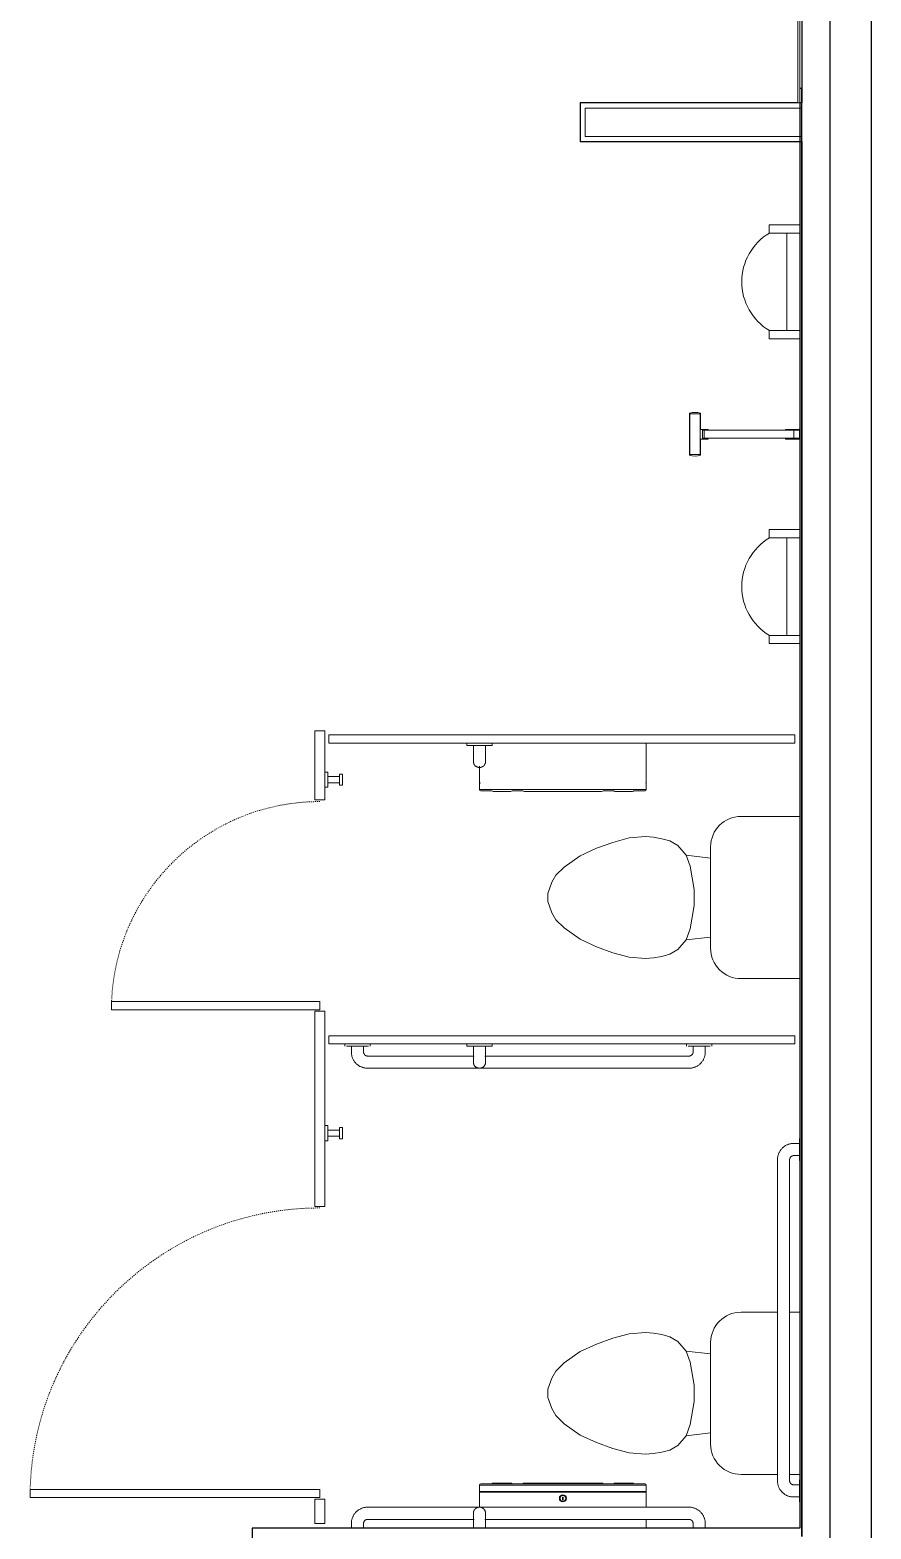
# Model space of a CAD drawing. Header units: inches. Extents: x -1442 to 59636, y -36095 to 792.
# Drawn here: x 58687 to 58790.4, y -22691 to -22506.6 of the extents above; entities that cross this region are included whole.
import ezdxf

# ---------------------------------------------------------------- set-up
doc = ezdxf.new("R2010")
doc.units = ezdxf.units.IN
doc.header["$MEASUREMENT"] = 0
doc.linetypes.add('Dash', pattern=[0.25, 0.125, -0.125])
doc.linetypes.add('Dash_2_', pattern=[0.25, 0.125, -0.125])
for name, color, linetype, lineweight in [('A-GENM', 13, 'Continuous', 9), ('A-WALL', 113, 'Continuous', 9), ('I-WALL', 2, 'Continuous', 9), ('P-SANR-FIXT', 6, 'Continuous', 9), ('Q-SPCQ', 91, 'Continuous', 13), ('Q-SPCQ-HDLN', 91, 'Dash', 9)]:
    doc.layers.add(name, color=color, linetype=linetype, lineweight=lineweight)

# ---------------------------------------------------------------- blocks, each defined once
blk = doc.blocks.new('Toilet-Domestic-3D - Toilet-Domestic-3D-11065-Egress Plan')
at = {"layer": 'P-SANR-FIXT', "color": 10, "lineweight": 13}
for p, q in [((-2.74, 11), (-1.87, 11.5)), ((-1.87, 11.5), (-0.5, 12)), ((-0.5, 12), (0.5, 12)), ((0.5, 12), (1.87, 11.5)), ((1.87, 11.5), (2.74, 11)), ((-5.13, 8), (-3.74, 10)), ((-3.74, 10), (-2.74, 11)), ((2.74, 11), (3.74, 10)), ((3.74, 10), (5.13, 8)), ((-6.06, 6), (-5.13, 8)), ((5.13, 8), (6.06, 6)), ((-6.79, 4), (-6.06, 6)), ((6.06, 6), (6.79, 4)), ((-7.33, 1.99), (-6.79, 4)), ((6.79, 4), (7.33, 1.99)), ((-7.5, 0), (-7.33, 1.99)), ((7.33, 1.99), (7.5, 0)), ((-7.41, -1), (-7.5, 0)), ((-7.24, -2), (-7.41, -1)), ((7.41, -1), (7.24, -2)), ((7.5, 0), (7.41, -1)), ((-6.97, -3), (-7.24, -2)), ((-6.4, -4), (-6.97, -3)), ((6.97, -3), (6.4, -4)), ((7.24, -2), (6.97, -3)), ((-5.21, -5), (-6.4, -4)), ((-3.84, -5.5), (-5.21, -5)), ((-4.86, -8.02), (-5.21, -5)), ((-1, -6), (-3.84, -5.5)), ((3.84, -5.5), (1, -6)), ((5.21, -5), (3.84, -5.5)), ((4.86, -8.02), (5.21, -5)), ((6.4, -4), (5.21, -5)), ((1, -6), (-1, -6)), ((6.25, -8.02), (-6.25, -8.02)), ((-9.98, -11.75), (-9.98, -16.23)), ((9.98, -16.25), (9.98, -11.75)), ((-9.98, -17.73), (-9.98, -18.99)), ((9.98, -18.98), (9.98, -17.7))]:
    blk.add_line(p, q, dxfattribs=at)
for centre, start, end in [((-6.25, -11.75), 90, 180), ((6.25, -11.75), 0, 90)]:
    blk.add_arc(centre, 3.73, start, end, dxfattribs=at)
blk = doc.blocks.new('Toilet-Domestic-3D - Toilet-Domestic-3D-V36-Egress Plan')
at = {"layer": 'P-SANR-FIXT', "color": 10, "lineweight": 13}
for p, q in [((-2.74, 11), (-1.87, 11.5)), ((-1.87, 11.5), (-0.5, 12)), ((-0.5, 12), (0.5, 12)), ((0.5, 12), (1.87, 11.5)), ((1.87, 11.5), (2.74, 11)), ((-5.13, 8), (-3.74, 10)), ((-3.74, 10), (-2.74, 11)), ((2.74, 11), (3.74, 10)), ((3.74, 10), (5.13, 8)), ((-6.06, 6), (-5.13, 8)), ((5.13, 8), (6.06, 6)), ((-6.79, 4), (-6.06, 6)), ((6.06, 6), (6.79, 4)), ((-7.33, 1.99), (-6.79, 4)), ((6.79, 4), (7.33, 1.99)), ((-7.5, 0), (-7.33, 1.99)), ((7.33, 1.99), (7.5, 0)), ((-7.41, -1), (-7.5, 0)), ((-7.24, -2), (-7.41, -1)), ((7.41, -1), (7.24, -2)), ((7.5, 0), (7.41, -1)), ((-6.97, -3), (-7.24, -2)), ((-6.4, -4), (-6.97, -3)), ((6.97, -3), (6.4, -4)), ((7.24, -2), (6.97, -3)), ((-5.21, -5), (-6.4, -4)), ((-3.84, -5.5), (-5.21, -5)), ((-4.86, -8.02), (-5.21, -5)), ((-1, -6), (-3.84, -5.5)), ((3.84, -5.5), (1, -6)), ((5.21, -5), (3.84, -5.5)), ((4.86, -8.02), (5.21, -5)), ((6.4, -4), (5.21, -5)), ((1, -6), (-1, -6)), ((6.25, -8.02), (-6.25, -8.02)), ((-9.98, -11.75), (-9.98, -18.98)), ((9.98, -18.98), (9.98, -11.75))]:
    blk.add_line(p, q, dxfattribs=at)
for centre, start, end in [((-6.25, -11.75), 90, 180), ((6.25, -11.75), 0, 90)]:
    blk.add_arc(centre, 3.73, start, end, dxfattribs=at)
blk = doc.blocks.new('Urinal-Wall-3D - Urinal-Wall-3D-401581-Egress Plan')
at = {"layer": 'P-SANR-FIXT', "color": 10, "lineweight": 13}
for p, q in [((-11.29, 2), (-11.29, 5.75)), ((-11.29, 5.75), (-10.29, 5.75)), ((-10.29, 5.75), (-10.29, 2)), ((2.73, 5.75), (1.71, 5.75)), ((1.71, 5.75), (1.71, 2)), ((2.73, 2), (2.73, 5.75)), ((1.71, 3.6), (-10.29, 3.6)), ((-10.29, 3.6), (-10.29, 2)), ((1.71, 2), (1.71, 3.6))]:
    blk.add_line(p, q, dxfattribs=at)
blk.add_arc((-4.29, 2.14), 7, 31.0027, 148.9973, dxfattribs=at)
blk = doc.blocks.new('817_Grab_Bars - 8170-001420-25752-Egress Plan')
at = {"layer": 'Q-SPCQ', "color": 10}
for p, q in [((25495.52, -22688.3), (25456.02, -22688.3)), ((25454.02, -22690.3), (25454.02, -22690.87)), ((25455.52, -22690.87), (25455.52, -22690.3)), ((25456.02, -22689.8), (25469.11, -22689.8)), ((25470.42, -22689.8), (25495.52, -22689.8)), ((25496.02, -22690.3), (25496.02, -22690.87)), ((25497.52, -22690.87), (25497.52, -22690.3))]:
    blk.add_line(p, q, dxfattribs=at)
at = {"layer": 'Q-SPCQ', "color": 10, "flags": 128}
for points in [[(25456.02, -22688.3), (25455.94, -22688.3), (25455.86, -22688.31), (25455.78, -22688.32), (25455.7, -22688.33), (25455.62, -22688.34), (25455.54, -22688.36), (25455.46, -22688.38), (25455.39, -22688.4), (25455.31, -22688.43), (25455.24, -22688.46), (25455.16, -22688.49), (25455.09, -22688.53), (25455.02, -22688.57), (25454.95, -22688.61), (25454.89, -22688.65), (25454.82, -22688.7), (25454.76, -22688.75), (25454.7, -22688.8), (25454.64, -22688.85), (25454.58, -22688.91), (25454.53, -22688.97), (25454.47, -22689.03), (25454.42, -22689.09), (25454.38, -22689.16), (25454.33, -22689.22), (25454.29, -22689.29), (25454.25, -22689.36), (25454.22, -22689.43), (25454.18, -22689.5), (25454.15, -22689.58), (25454.12, -22689.65), (25454.1, -22689.73), (25454.08, -22689.81), (25454.06, -22689.88), (25454.04, -22689.96), (25454.03, -22690.04), (25454.02, -22690.12), (25454.02, -22690.2), (25454.02, -22690.28), (25454.02, -22690.3)], [(25497.52, -22690.3), (25497.51, -22690.22), (25497.51, -22690.14), (25497.5, -22690.06), (25497.49, -22689.98), (25497.48, -22689.91), (25497.46, -22689.83), (25497.44, -22689.75), (25497.41, -22689.67), (25497.39, -22689.6), (25497.36, -22689.52), (25497.32, -22689.45), (25497.29, -22689.38), (25497.25, -22689.31), (25497.21, -22689.24), (25497.17, -22689.17), (25497.12, -22689.11), (25497.07, -22689.05), (25497.02, -22688.98), (25496.96, -22688.92), (25496.91, -22688.87), (25496.85, -22688.81), (25496.79, -22688.76), (25496.73, -22688.71), (25496.66, -22688.66), (25496.6, -22688.62), (25496.53, -22688.58), (25496.46, -22688.54), (25496.39, -22688.5), (25496.31, -22688.47), (25496.24, -22688.44), (25496.16, -22688.41), (25496.09, -22688.39), (25496.01, -22688.37), (25495.93, -22688.35), (25495.86, -22688.33), (25495.78, -22688.32), (25495.7, -22688.31), (25495.62, -22688.31), (25495.54, -22688.3), (25495.52, -22688.3)], [(25455.52, -22690.3), (25455.52, -22690.28), (25455.52, -22690.26), (25455.52, -22690.24), (25455.52, -22690.22), (25455.53, -22690.2), (25455.53, -22690.18), (25455.53, -22690.16), (25455.54, -22690.15), (25455.55, -22690.13), (25455.55, -22690.11), (25455.56, -22690.09), (25455.57, -22690.07), (25455.58, -22690.05), (25455.59, -22690.04), (25455.6, -22690.02), (25455.61, -22690), (25455.63, -22689.99), (25455.64, -22689.97), (25455.65, -22689.96), (25455.67, -22689.94), (25455.68, -22689.93), (25455.7, -22689.92), (25455.71, -22689.91), (25455.73, -22689.89), (25455.75, -22689.88), (25455.76, -22689.87), (25455.78, -22689.86), (25455.8, -22689.85), (25455.82, -22689.84), (25455.83, -22689.84), (25455.85, -22689.83), (25455.87, -22689.82), (25455.89, -22689.82), (25455.91, -22689.81), (25455.93, -22689.81), (25455.95, -22689.81), (25455.97, -22689.8), (25455.99, -22689.8), (25456.01, -22689.8), (25456.02, -22689.8)], [(25495.52, -22689.8), (25495.54, -22689.8), (25495.56, -22689.8), (25495.58, -22689.81), (25495.59, -22689.81), (25495.61, -22689.81), (25495.63, -22689.82), (25495.65, -22689.82), (25495.67, -22689.83), (25495.69, -22689.83), (25495.71, -22689.84), (25495.73, -22689.85), (25495.75, -22689.86), (25495.76, -22689.87), (25495.78, -22689.88), (25495.8, -22689.89), (25495.81, -22689.9), (25495.83, -22689.91), (25495.84, -22689.93), (25495.86, -22689.94), (25495.87, -22689.95), (25495.89, -22689.97), (25495.9, -22689.98), (25495.91, -22690), (25495.92, -22690.02), (25495.94, -22690.03), (25495.95, -22690.05), (25495.96, -22690.07), (25495.97, -22690.08), (25495.97, -22690.1), (25495.98, -22690.12), (25495.99, -22690.14), (25495.99, -22690.16), (25496, -22690.18), (25496, -22690.2), (25496.01, -22690.22), (25496.01, -22690.24), (25496.01, -22690.26), (25496.01, -22690.28), (25496.02, -22690.3), (25496.02, -22690.3)]]:
    blk.add_lwpolyline(points, dxfattribs=at)
blk = doc.blocks.new('Dispenser-Toilet_Tissue-Frost_Products_LTD_-Jumbo-169 - Steel-Brushed-Stainless_Steel-39538-Egress Plan')
at = {"layer": 'Q-SPCQ', "color": 10}
for p, q in [((25490.26, -22685.6), (25469.77, -22685.6)), ((25469.77, -22685.6), (25469.77, -22686.37)), ((25471.28, -22685.44), (25469.93, -22685.44)), ((25488.75, -22685.44), (25471.28, -22685.44)), ((25473.61, -22685.34), (25471.44, -22685.34)), ((25475.08, -22685.44), (25473.77, -22685.44)), ((25484.77, -22685.34), (25475.26, -22685.34)), ((25486.26, -22685.44), (25484.95, -22685.44)), ((25488.59, -22685.34), (25486.42, -22685.34)), ((25490.11, -22685.44), (25488.75, -22685.44)), ((25490.26, -22686.37), (25490.26, -22685.6)), ((25469.77, -22686.37), (25469.83, -22686.37)), ((25469.77, -22686.46), (25490.26, -22686.46)), ((25469.77, -22686.46), (25469.77, -22688.33)), ((25469.83, -22686.37), (25490.21, -22686.37)), ((25469.83, -22686.37), (25469.83, -22686.4)), ((25490.21, -22686.4), (25469.83, -22686.4)), ((25480.06, -22687.06), (25479.98, -22687.06)), ((25479.98, -22687.06), (25479.98, -22687.4)), ((25479.98, -22687.4), (25480.06, -22687.4)), ((25480.06, -22687.4), (25480.06, -22687.06)), ((25490.21, -22686.4), (25490.21, -22686.37)), ((25490.21, -22686.37), (25490.26, -22686.37)), ((25490.26, -22688.3), (25490.26, -22686.46)), ((25490.26, -22690.87), (25490.26, -22689.8))]:
    blk.add_line(p, q, dxfattribs=at)
for radius in [0.438, 0.358]:
    blk.add_circle((25480.02, -22687.22), radius, dxfattribs=at)
for centre, radius, start, end in [((25469.93, -22685.6), 0.16, 90, 180), ((25471.44, -22685.52), 0.18, 90, 153.6122), ((25472.99, -22685.46), 0.118, 100.8116, 172.3569), ((25472.99, -22685.49), 0.151, 19.6341, 87.321), ((25473.01, -22685.49), 0.151, 19.6341, 86.8331), ((25473.02, -22685.52), 0.18, 26.3878, 90), ((25473.59, -22685.46), 0.119, 100.0401, 171.5195), ((25473.59, -22685.49), 0.151, 19.6341, 87.321), ((25473.6, -22685.49), 0.151, 19.6341, 87.321), ((25473.61, -22685.52), 0.18, 26.3878, 90), ((25475.26, -22685.56), 0.22, 90, 146.9443), ((25484.77, -22685.56), 0.22, 33.0557, 90), ((25486.42, -22685.52), 0.18, 90, 153.6122), ((25486.43, -22685.49), 0.151, 92.679, 160.3659), ((25486.44, -22685.49), 0.151, 92.679, 160.3659), ((25486.44, -22685.46), 0.119, 8.4805, 79.9599), ((25487.01, -22685.52), 0.18, 90, 153.6084), ((25487.02, -22685.49), 0.151, 93.1667, 160.3726), ((25487.04, -22685.49), 0.151, 92.679, 160.3653), ((25487.04, -22685.46), 0.118, 7.6431, 79.1884), ((25488.59, -22685.52), 0.18, 26.3878, 90), ((25490.1, -22685.6), 0.16, 0, 89.0019), ((25469.83, -22686.46), 0.06, 90, 180), ((25490.2, -22686.46), 0.0601, 0, 87.3185)]:
    blk.add_arc(centre, radius, start, end, dxfattribs=at)
blk = doc.blocks.new('Partition-Floor_Braced_Urinal_Screen-Bradley_Corp-St__Stl - 11_ x 42_ Urinal Screen-283502-Egress Plan')
at = {"layer": 'Q-SPCQ', "color": 10}
for p, q in [((-0.6, -0.35), (-0.6, -2)), ((-0.5, -1), (-0.5, -0.27)), ((-0.5, -0.27), (0.5, -0.27)), ((-0.5, -12), (-0.5, -1)), ((0.5, -1), (-0.5, -1)), ((0.5, -0.27), (0.5, -1)), ((0.5, -1), (0.5, -12)), ((0.6, -2), (0.6, -0.35)), ((-0.6, -2), (-0.5, -2)), ((0.5, -2), (0.6, -2)), ((-0.6, -12.44), (-2.58, -12.44)), ((-2.5, -12.5), (2.5, -12.5)), ((-2.5, -13.75), (-2.5, -12.5)), ((-0.5, -11.5), (-0.6, -11.5)), ((-0.6, -11.5), (-0.6, -12.5)), ((-0.5, -12.23), (-0.5, -12)), ((-0.5, -12), (0.5, -12)), ((0.5, -12.23), (-0.5, -12.23)), ((0.6, -11.5), (0.5, -11.5)), ((0.5, -12), (0.5, -12.23)), ((0.6, -12.5), (0.6, -11.5)), ((2.58, -12.44), (0.6, -12.44)), ((2.5, -12.5), (2.5, -13.75)), ((-2.58, -13.81), (2.58, -13.81)), ((2.5, -13.75), (-2.5, -13.75))]:
    blk.add_line(p, q, dxfattribs=at)
for centre, radius, start, end in [((-0.85, -0.35), 0.25, 0, 30), ((-0.85, -0.35), 0.25, 0, 30), ((0.85, -0.35), 0.25, 150, 180), ((0.85, -0.35), 0.25, 150, 180), ((-0.39, -13.13), 2.3, 162.6194, 197.3806), ((0.39, -13.13), 2.3, 342.6194, 17.3806)]:
    blk.add_arc(centre, radius, start, end, dxfattribs=at)
blk = doc.blocks.new('Partition-Floor_Braced-Bradley_Corp-St_Stl-ADA-N_Stalls - ADA _optional_ _ n Standard Stalls-320718-Egress Plan')
at = {"layer": 'Q-SPCQ', "color": 10}
for p, q in [((11.69, 94.87), (12.69, 94.87)), ((11.69, 59.25), (11.69, 94.87)), ((12.69, 94.87), (12.69, 59.25)), ((71.69, 84.87), (72.69, 84.87)), ((71.69, 59.25), (71.69, 84.87)), ((72.69, 84.87), (72.69, 59.25)), ((8.5, 59.88), (11.5, 59.88)), ((8.5, 58.63), (8.5, 59.88)), ((11.5, 59.88), (11.5, 58.63)), ((12.69, 59.25), (11.69, 59.25)), ((47.5, 59.88), (71.5, 59.88)), ((47.5, 58.63), (47.5, 59.88)), ((71.5, 59.88), (71.5, 58.63)), ((72.69, 59.25), (71.69, 59.25)), ((97.5, 59.88), (106, 59.88)), ((97.5, 58.63), (97.5, 59.88)), ((106, 59.88), (106, 58.63)), ((11.5, 58.63), (8.5, 58.63)), ((71.5, 58.63), (47.5, 58.63)), ((67.5, 58.13), (68.5, 58.13)), ((67.5, 0.88), (67.5, 58.13)), ((68.5, 58.13), (68.5, 0.88)), ((106, 58.63), (97.5, 58.63)), ((104.5, 58.13), (105.5, 58.13)), ((104.5, 0.88), (104.5, 58.13)), ((105.5, 58.13), (105.5, 0.88)), ((68.5, 0.88), (67.5, 0.88)), ((105.5, 0.88), (104.5, 0.88))]:
    blk.add_line(p, q, dxfattribs=at)
at = {"layer": 'Q-SPCQ-HDLN', "color": 7, "linetype": 'Dash_2_'}
for centre, radius, end in [((11.69, 59.25), 35.62, 88.2092), ((71.69, 59.25), 25.62, 87.7958)]:
    blk.add_arc(centre, radius, 0, end, dxfattribs=at)
blk = doc.blocks.new('817_Grab_Bars - 8170-001420-V40-Egress Plan')
at = {"layer": 'Q-SPCQ', "color": 10}
for p, q in [((25453.2, -22631.3), (25453.2, -22631.58)), ((25454.77, -22631.58), (25453.41, -22631.58)), ((25454.02, -22631.58), (25454.02, -22632.3)), ((25456.12, -22631.58), (25454.77, -22631.58)), ((25455.52, -22632.3), (25455.52, -22631.58)), ((25456.33, -22631.58), (25456.33, -22631.3)), ((25495.2, -22631.3), (25495.2, -22631.58)), ((25496.77, -22631.58), (25495.41, -22631.58)), ((25496.02, -22631.58), (25496.02, -22632.3)), ((25498.12, -22631.58), (25496.77, -22631.58)), ((25497.52, -22632.3), (25497.52, -22631.58)), ((25498.33, -22631.58), (25498.33, -22631.3)), ((25469.11, -22632.8), (25456.02, -22632.8)), ((25495.52, -22632.8), (25470.42, -22632.8)), ((25456.02, -22634.3), (25495.52, -22634.3))]:
    blk.add_line(p, q, dxfattribs=at)
at = {"layer": 'Q-SPCQ', "color": 10, "flags": 128}
for points in [[(25454.02, -22632.3), (25454.02, -22632.38), (25454.02, -22632.46), (25454.03, -22632.54), (25454.04, -22632.62), (25454.06, -22632.7), (25454.07, -22632.78), (25454.09, -22632.86), (25454.12, -22632.93), (25454.14, -22633.01), (25454.17, -22633.08), (25454.21, -22633.15), (25454.24, -22633.23), (25454.28, -22633.3), (25454.32, -22633.37), (25454.36, -22633.43), (25454.41, -22633.5), (25454.46, -22633.56), (25454.51, -22633.62), (25454.57, -22633.68), (25454.62, -22633.74), (25454.68, -22633.79), (25454.74, -22633.84), (25454.8, -22633.89), (25454.87, -22633.94), (25454.93, -22633.99), (25455, -22634.03), (25455.07, -22634.07), (25455.14, -22634.1), (25455.22, -22634.14), (25455.29, -22634.17), (25455.37, -22634.19), (25455.44, -22634.22), (25455.52, -22634.24), (25455.6, -22634.26), (25455.68, -22634.27), (25455.75, -22634.29), (25455.83, -22634.29), (25455.91, -22634.3), (25455.99, -22634.3), (25456.02, -22634.3)], [(25456.02, -22632.8), (25456, -22632.8), (25455.98, -22632.8), (25455.96, -22632.8), (25455.94, -22632.8), (25455.92, -22632.79), (25455.9, -22632.79), (25455.88, -22632.78), (25455.86, -22632.78), (25455.84, -22632.77), (25455.82, -22632.76), (25455.8, -22632.76), (25455.78, -22632.75), (25455.77, -22632.74), (25455.75, -22632.73), (25455.73, -22632.72), (25455.72, -22632.7), (25455.7, -22632.69), (25455.69, -22632.68), (25455.67, -22632.67), (25455.66, -22632.65), (25455.64, -22632.64), (25455.63, -22632.62), (25455.62, -22632.61), (25455.61, -22632.59), (25455.59, -22632.57), (25455.58, -22632.56), (25455.57, -22632.54), (25455.57, -22632.52), (25455.56, -22632.5), (25455.55, -22632.48), (25455.54, -22632.47), (25455.54, -22632.45), (25455.53, -22632.43), (25455.53, -22632.41), (25455.52, -22632.39), (25455.52, -22632.37), (25455.52, -22632.35), (25455.52, -22632.33), (25455.52, -22632.31), (25455.52, -22632.3)], [(25495.52, -22634.3), (25495.6, -22634.3), (25495.68, -22634.3), (25495.75, -22634.29), (25495.83, -22634.28), (25495.91, -22634.26), (25495.99, -22634.25), (25496.07, -22634.22), (25496.14, -22634.2), (25496.22, -22634.17), (25496.29, -22634.14), (25496.37, -22634.11), (25496.44, -22634.08), (25496.51, -22634.04), (25496.58, -22634), (25496.64, -22633.95), (25496.71, -22633.91), (25496.77, -22633.86), (25496.83, -22633.81), (25496.89, -22633.75), (25496.95, -22633.7), (25497, -22633.64), (25497.06, -22633.58), (25497.11, -22633.51), (25497.15, -22633.45), (25497.2, -22633.38), (25497.24, -22633.32), (25497.28, -22633.25), (25497.32, -22633.17), (25497.35, -22633.1), (25497.38, -22633.03), (25497.41, -22632.95), (25497.43, -22632.88), (25497.45, -22632.8), (25497.47, -22632.72), (25497.49, -22632.64), (25497.5, -22632.56), (25497.51, -22632.48), (25497.51, -22632.4), (25497.52, -22632.32), (25497.52, -22632.3)], [(25496.02, -22632.3), (25496.01, -22632.32), (25496.01, -22632.34), (25496.01, -22632.36), (25496.01, -22632.38), (25496.01, -22632.4), (25496, -22632.42), (25496, -22632.44), (25495.99, -22632.46), (25495.98, -22632.48), (25495.98, -22632.5), (25495.97, -22632.52), (25495.96, -22632.53), (25495.95, -22632.55), (25495.94, -22632.57), (25495.93, -22632.59), (25495.92, -22632.6), (25495.9, -22632.62), (25495.89, -22632.63), (25495.88, -22632.65), (25495.86, -22632.66), (25495.85, -22632.68), (25495.83, -22632.69), (25495.82, -22632.7), (25495.8, -22632.71), (25495.79, -22632.72), (25495.77, -22632.73), (25495.75, -22632.74), (25495.73, -22632.75), (25495.71, -22632.76), (25495.7, -22632.77), (25495.68, -22632.78), (25495.66, -22632.78), (25495.64, -22632.79), (25495.62, -22632.79), (25495.6, -22632.8), (25495.58, -22632.8), (25495.56, -22632.8), (25495.54, -22632.8), (25495.52, -22632.8), (25495.52, -22632.8)]]:
    blk.add_lwpolyline(points, dxfattribs=at)
blk = doc.blocks.new('Dispenser-Toilet_Tissue-Frost_Products_LTD_-Jumbo-169 - Steel-Brushed-Stainless_Steel-V42-Egress Plan')
at = {"layer": 'Q-SPCQ', "color": 10}
for p, q in [((25490.26, -22594.3), (25490.26, -22599.14)), ((25469.77, -22599.14), (25469.77, -22597.15)), ((25469.77, -22600), (25469.77, -22599.23)), ((25469.77, -22599.23), (25469.83, -22599.23)), ((25490.26, -22600), (25469.77, -22600)), ((25469.83, -22599.23), (25469.83, -22599.2)), ((25471.28, -22600.16), (25469.93, -22600.16)), ((25473.61, -22600.26), (25471.44, -22600.26)), ((25475.08, -22600.16), (25473.77, -22600.16)), ((25484.77, -22600.26), (25475.26, -22600.26)), ((25486.26, -22600.16), (25484.95, -22600.16)), ((25488.59, -22600.26), (25486.42, -22600.26)), ((25490.11, -22600.16), (25488.75, -22600.16)), ((25490.21, -22599.2), (25490.21, -22599.23)), ((25490.21, -22599.23), (25490.26, -22599.23)), ((25490.26, -22599.23), (25490.26, -22600))]:
    blk.add_line(p, q, dxfattribs=at)
for centre, radius, start, end in [((25469.83, -22599.14), 0.06, 180, 270), ((25469.93, -22600), 0.16, 180, 270), ((25471.44, -22600.08), 0.18, 206.3878, 270), ((25473.61, -22600.08), 0.18, 270, 333.6122), ((25475.26, -22600.04), 0.22, 213.0557, 270), ((25484.77, -22600.04), 0.22, 270, 326.9443), ((25486.42, -22600.08), 0.18, 206.3878, 270), ((25488.59, -22600.08), 0.18, 270, 333.6122), ((25490.1, -22600), 0.16, 270.9981, 0), ((25490.2, -22599.14), 0.0601, 272.6815, 0)]:
    blk.add_arc(centre, radius, start, end, dxfattribs=at)
blk = doc.blocks.new('817_Grab_Bars - 8170-001420-V47-Egress Plan')
at = {"layer": 'Q-SPCQ', "color": 10}
for p, q in [((25509.11, -22644.3), (25509.11, -22642.95)), ((25509.11, -22643.55), (25508.39, -22643.55)), ((25508.39, -22645.05), (25509.11, -22645.05)), ((25509.11, -22645.66), (25509.11, -22644.3)), ((25506.39, -22645.55), (25506.39, -22685.05)), ((25507.89, -22685.05), (25507.89, -22645.55)), ((25509.11, -22685.55), (25508.39, -22685.55)), ((25509.11, -22686.3), (25509.11, -22684.95)), ((25508.39, -22687.05), (25509.11, -22687.05)), ((25509.11, -22687.66), (25509.11, -22686.3))]:
    blk.add_line(p, q, dxfattribs=at)
at = {"layer": 'Q-SPCQ', "color": 10, "flags": 128}
for points in [[(25508.39, -22643.55), (25508.31, -22643.55), (25508.23, -22643.56), (25508.15, -22643.57), (25508.07, -22643.58), (25507.99, -22643.59), (25507.91, -22643.61), (25507.84, -22643.63), (25507.76, -22643.65), (25507.69, -22643.68), (25507.61, -22643.71), (25507.54, -22643.74), (25507.47, -22643.78), (25507.4, -22643.82), (25507.33, -22643.86), (25507.26, -22643.9), (25507.2, -22643.95), (25507.13, -22644), (25507.07, -22644.05), (25507.01, -22644.1), (25506.96, -22644.16), (25506.9, -22644.22), (25506.85, -22644.28), (25506.8, -22644.34), (25506.75, -22644.41), (25506.71, -22644.47), (25506.67, -22644.54), (25506.63, -22644.61), (25506.59, -22644.68), (25506.56, -22644.75), (25506.53, -22644.83), (25506.5, -22644.9), (25506.47, -22644.98), (25506.45, -22645.06), (25506.43, -22645.13), (25506.42, -22645.21), (25506.41, -22645.29), (25506.4, -22645.37), (25506.39, -22645.45), (25506.39, -22645.53), (25506.39, -22645.55)], [(25507.89, -22645.55), (25507.89, -22645.53), (25507.89, -22645.51), (25507.89, -22645.49), (25507.9, -22645.47), (25507.9, -22645.45), (25507.9, -22645.43), (25507.91, -22645.41), (25507.92, -22645.4), (25507.92, -22645.38), (25507.93, -22645.36), (25507.94, -22645.34), (25507.95, -22645.32), (25507.96, -22645.3), (25507.97, -22645.29), (25507.98, -22645.27), (25507.99, -22645.25), (25508, -22645.24), (25508.01, -22645.22), (25508.03, -22645.21), (25508.04, -22645.19), (25508.06, -22645.18), (25508.07, -22645.17), (25508.09, -22645.16), (25508.1, -22645.14), (25508.12, -22645.13), (25508.14, -22645.12), (25508.15, -22645.11), (25508.17, -22645.1), (25508.19, -22645.09), (25508.21, -22645.09), (25508.23, -22645.08), (25508.25, -22645.07), (25508.27, -22645.07), (25508.29, -22645.06), (25508.31, -22645.06), (25508.33, -22645.06), (25508.34, -22645.05), (25508.36, -22645.05), (25508.38, -22645.05), (25508.39, -22645.05)], [(25506.39, -22685.05), (25506.39, -22685.13), (25506.4, -22685.21), (25506.4, -22685.29), (25506.42, -22685.37), (25506.43, -22685.45), (25506.45, -22685.53), (25506.47, -22685.61), (25506.49, -22685.68), (25506.52, -22685.76), (25506.55, -22685.83), (25506.58, -22685.9), (25506.62, -22685.98), (25506.65, -22686.05), (25506.7, -22686.12), (25506.74, -22686.18), (25506.79, -22686.25), (25506.84, -22686.31), (25506.89, -22686.37), (25506.94, -22686.43), (25507, -22686.49), (25507.06, -22686.54), (25507.12, -22686.59), (25507.18, -22686.64), (25507.24, -22686.69), (25507.31, -22686.74), (25507.38, -22686.78), (25507.45, -22686.82), (25507.52, -22686.85), (25507.59, -22686.89), (25507.67, -22686.92), (25507.74, -22686.94), (25507.82, -22686.97), (25507.89, -22686.99), (25507.97, -22687.01), (25508.05, -22687.02), (25508.13, -22687.04), (25508.21, -22687.04), (25508.29, -22687.05), (25508.37, -22687.05), (25508.39, -22687.05)], [(25508.39, -22685.55), (25508.37, -22685.55), (25508.35, -22685.55), (25508.33, -22685.55), (25508.31, -22685.55), (25508.29, -22685.54), (25508.27, -22685.54), (25508.25, -22685.53), (25508.23, -22685.53), (25508.21, -22685.52), (25508.2, -22685.51), (25508.18, -22685.51), (25508.16, -22685.5), (25508.14, -22685.49), (25508.12, -22685.48), (25508.11, -22685.47), (25508.09, -22685.45), (25508.08, -22685.44), (25508.06, -22685.43), (25508.05, -22685.42), (25508.03, -22685.4), (25508.02, -22685.39), (25508, -22685.37), (25507.99, -22685.36), (25507.98, -22685.34), (25507.97, -22685.32), (25507.96, -22685.31), (25507.95, -22685.29), (25507.94, -22685.27), (25507.93, -22685.25), (25507.92, -22685.23), (25507.92, -22685.22), (25507.91, -22685.2), (25507.91, -22685.18), (25507.9, -22685.16), (25507.9, -22685.14), (25507.89, -22685.12), (25507.89, -22685.1), (25507.89, -22685.08), (25507.89, -22685.06), (25507.89, -22685.05)]]:
    blk.add_lwpolyline(points, dxfattribs=at)
blk = doc.blocks.new('817_Grab_Bars - 8170-001180-25756-Egress Plan')
at = {"layer": 'Q-SPCQ', "color": 10}
for p, q in [((25469.02, -22690.3), (25469.02, -22690.87)), ((25469.02, -22690.3), (25469.02, -22690.87)), ((25470.52, -22690.87), (25470.52, -22690.3)), ((25470.52, -22690.87), (25470.52, -22690.3))]:
    blk.add_line(p, q, dxfattribs=at)
at = {"layer": 'Q-SPCQ', "color": 10, "flags": 128}
for points in [[(25469.02, -22689.05), (25469.02, -22689.02), (25469.02, -22688.99), (25469.02, -22688.96), (25469.02, -22688.93), (25469.03, -22688.9), (25469.04, -22688.87), (25469.04, -22688.85), (25469.05, -22688.82), (25469.06, -22688.79), (25469.07, -22688.76), (25469.09, -22688.73), (25469.1, -22688.71), (25469.11, -22688.68), (25469.13, -22688.65), (25469.15, -22688.63), (25469.16, -22688.6), (25469.18, -22688.58), (25469.2, -22688.56), (25469.22, -22688.54), (25469.24, -22688.51), (25469.26, -22688.49), (25469.29, -22688.47), (25469.31, -22688.46), (25469.34, -22688.44), (25469.36, -22688.42), (25469.39, -22688.41), (25469.41, -22688.39), (25469.44, -22688.38), (25469.47, -22688.37), (25469.49, -22688.35), (25469.52, -22688.34), (25469.55, -22688.33), (25469.58, -22688.33), (25469.61, -22688.32), (25469.64, -22688.31), (25469.67, -22688.31), (25469.7, -22688.31), (25469.73, -22688.3), (25469.76, -22688.3), (25469.77, -22688.3)], [(25469.02, -22689.05), (25469.02, -22689.05), (25469.02, -22689.06), (25469.02, -22689.06), (25469.02, -22689.07), (25469.02, -22689.08), (25469.02, -22689.09), (25469.02, -22689.1), (25469.02, -22689.12), (25469.02, -22689.13), (25469.02, -22689.15), (25469.02, -22689.17), (25469.02, -22689.19), (25469.02, -22689.22), (25469.02, -22689.24), (25469.02, -22689.27), (25469.02, -22689.3), (25469.02, -22689.33), (25469.02, -22689.36), (25469.02, -22689.4), (25469.02, -22689.43), (25469.02, -22689.47), (25469.02, -22689.51), (25469.02, -22689.55), (25469.02, -22689.59), (25469.02, -22689.63), (25469.02, -22689.67), (25469.02, -22689.71), (25469.02, -22689.76), (25469.02, -22689.8), (25469.02, -22689.85), (25469.02, -22689.9), (25469.02, -22689.94), (25469.02, -22689.99), (25469.02, -22690.04), (25469.02, -22690.09), (25469.02, -22690.14), (25469.02, -22690.19), (25469.02, -22690.24), (25469.02, -22690.29), (25469.02, -22690.3)], [(25469.02, -22690.3), (25469.02, -22690.25), (25469.02, -22690.2), (25469.02, -22690.15), (25469.02, -22690.1), (25469.02, -22690.05), (25469.02, -22690.01), (25469.02, -22689.96), (25469.02, -22689.91), (25469.02, -22689.86), (25469.02, -22689.82), (25469.02, -22689.77), (25469.02, -22689.73), (25469.02, -22689.68), (25469.02, -22689.64), (25469.02, -22689.6), (25469.02, -22689.56), (25469.02, -22689.52), (25469.02, -22689.48), (25469.02, -22689.44), (25469.02, -22689.41), (25469.02, -22689.37), (25469.02, -22689.34), (25469.02, -22689.31), (25469.02, -22689.28), (25469.02, -22689.25), (25469.02, -22689.22), (25469.02, -22689.2), (25469.02, -22689.18), (25469.02, -22689.16), (25469.02, -22689.14), (25469.02, -22689.12), (25469.02, -22689.11), (25469.02, -22689.09), (25469.02, -22689.08), (25469.02, -22689.07), (25469.02, -22689.06), (25469.02, -22689.06), (25469.02, -22689.05), (25469.02, -22689.05)], [(25469.77, -22688.3), (25469.8, -22688.3), (25469.83, -22688.31), (25469.86, -22688.31), (25469.88, -22688.31), (25469.91, -22688.32), (25469.94, -22688.32), (25469.97, -22688.33), (25470, -22688.34), (25470.03, -22688.35), (25470.06, -22688.36), (25470.08, -22688.37), (25470.11, -22688.39), (25470.14, -22688.4), (25470.16, -22688.42), (25470.19, -22688.43), (25470.21, -22688.45), (25470.24, -22688.47), (25470.26, -22688.49), (25470.28, -22688.51), (25470.3, -22688.53), (25470.32, -22688.55), (25470.34, -22688.57), (25470.36, -22688.6), (25470.38, -22688.62), (25470.4, -22688.65), (25470.41, -22688.67), (25470.43, -22688.7), (25470.44, -22688.73), (25470.45, -22688.75), (25470.46, -22688.78), (25470.47, -22688.81), (25470.48, -22688.84), (25470.49, -22688.87), (25470.5, -22688.9), (25470.5, -22688.93), (25470.51, -22688.95), (25470.51, -22688.98), (25470.51, -22689.01), (25470.52, -22689.04), (25470.52, -22689.05)], [(25470.52, -22690.3), (25470.52, -22690.25), (25470.52, -22690.2), (25470.52, -22690.15), (25470.52, -22690.1), (25470.52, -22690.05), (25470.52, -22690.01), (25470.52, -22689.96), (25470.52, -22689.91), (25470.52, -22689.86), (25470.52, -22689.82), (25470.52, -22689.77), (25470.52, -22689.73), (25470.52, -22689.68), (25470.52, -22689.64), (25470.52, -22689.6), (25470.52, -22689.56), (25470.52, -22689.52), (25470.52, -22689.48), (25470.52, -22689.44), (25470.52, -22689.41), (25470.52, -22689.37), (25470.52, -22689.34), (25470.52, -22689.31), (25470.52, -22689.28), (25470.52, -22689.25), (25470.52, -22689.22), (25470.52, -22689.2), (25470.52, -22689.18), (25470.52, -22689.16), (25470.52, -22689.14), (25470.52, -22689.12), (25470.52, -22689.11), (25470.52, -22689.09), (25470.52, -22689.08), (25470.52, -22689.07), (25470.52, -22689.06), (25470.52, -22689.06), (25470.52, -22689.05), (25470.52, -22689.05)], [(25470.52, -22689.05), (25470.52, -22689.05), (25470.52, -22689.06), (25470.52, -22689.06), (25470.52, -22689.07), (25470.52, -22689.08), (25470.52, -22689.09), (25470.52, -22689.1), (25470.52, -22689.12), (25470.52, -22689.13), (25470.52, -22689.15), (25470.52, -22689.17), (25470.52, -22689.19), (25470.52, -22689.22), (25470.52, -22689.24), (25470.52, -22689.27), (25470.52, -22689.3), (25470.52, -22689.33), (25470.52, -22689.36), (25470.52, -22689.4), (25470.52, -22689.43), (25470.52, -22689.47), (25470.52, -22689.51), (25470.52, -22689.55), (25470.52, -22689.59), (25470.52, -22689.63), (25470.52, -22689.67), (25470.52, -22689.71), (25470.52, -22689.76), (25470.52, -22689.8), (25470.52, -22689.85), (25470.52, -22689.9), (25470.52, -22689.94), (25470.52, -22689.99), (25470.52, -22690.04), (25470.52, -22690.09), (25470.52, -22690.14), (25470.52, -22690.19), (25470.52, -22690.24), (25470.52, -22690.29), (25470.52, -22690.3)]]:
    blk.add_lwpolyline(points, dxfattribs=at)
blk = doc.blocks.new('817_Grab_Bars - 8170-001180-V49-Egress Plan')
at = {"layer": 'Q-SPCQ', "color": 10}
for p, q in [((25468.2, -22631.3), (25468.2, -22631.58)), ((25468.2, -22631.3), (25468.2, -22631.58)), ((25471.33, -22631.58), (25468.2, -22631.58)), ((25469.02, -22631.58), (25469.02, -22632.3)), ((25469.02, -22631.58), (25469.02, -22632.3)), ((25470.52, -22632.3), (25470.52, -22631.58)), ((25470.52, -22632.3), (25470.52, -22631.58)), ((25471.12, -22631.58), (25471.33, -22631.58)), ((25471.33, -22631.58), (25471.12, -22631.58)), ((25471.12, -22631.58), (25471.33, -22631.58)), ((25471.33, -22631.58), (25471.33, -22631.3)), ((25471.33, -22631.58), (25471.33, -22631.3))]:
    blk.add_line(p, q, dxfattribs=at)
at = {"layer": 'Q-SPCQ', "color": 10, "flags": 128}
for points in [[(25469.02, -22632.3), (25469.02, -22632.35), (25469.02, -22632.4), (25469.02, -22632.45), (25469.02, -22632.5), (25469.02, -22632.55), (25469.02, -22632.6), (25469.02, -22632.65), (25469.02, -22632.7), (25469.02, -22632.74), (25469.02, -22632.79), (25469.02, -22632.84), (25469.02, -22632.88), (25469.02, -22632.92), (25469.02, -22632.97), (25469.02, -22633.01), (25469.02, -22633.05), (25469.02, -22633.09), (25469.02, -22633.13), (25469.02, -22633.16), (25469.02, -22633.2), (25469.02, -22633.23), (25469.02, -22633.27), (25469.02, -22633.3), (25469.02, -22633.33), (25469.02, -22633.35), (25469.02, -22633.38), (25469.02, -22633.41), (25469.02, -22633.43), (25469.02, -22633.45), (25469.02, -22633.47), (25469.02, -22633.49), (25469.02, -22633.5), (25469.02, -22633.51), (25469.02, -22633.53), (25469.02, -22633.53), (25469.02, -22633.54), (25469.02, -22633.55), (25469.02, -22633.55), (25469.02, -22633.55)], [(25469.02, -22633.55), (25469.02, -22633.55), (25469.02, -22633.55), (25469.02, -22633.54), (25469.02, -22633.54), (25469.02, -22633.53), (25469.02, -22633.52), (25469.02, -22633.5), (25469.02, -22633.49), (25469.02, -22633.47), (25469.02, -22633.45), (25469.02, -22633.43), (25469.02, -22633.41), (25469.02, -22633.39), (25469.02, -22633.36), (25469.02, -22633.33), (25469.02, -22633.31), (25469.02, -22633.27), (25469.02, -22633.24), (25469.02, -22633.21), (25469.02, -22633.17), (25469.02, -22633.14), (25469.02, -22633.1), (25469.02, -22633.06), (25469.02, -22633.02), (25469.02, -22632.98), (25469.02, -22632.94), (25469.02, -22632.89), (25469.02, -22632.85), (25469.02, -22632.8), (25469.02, -22632.76), (25469.02, -22632.71), (25469.02, -22632.66), (25469.02, -22632.61), (25469.02, -22632.56), (25469.02, -22632.52), (25469.02, -22632.47), (25469.02, -22632.42), (25469.02, -22632.37), (25469.02, -22632.32), (25469.02, -22632.3)], [(25470.52, -22633.55), (25470.52, -22633.55), (25470.52, -22633.55), (25470.52, -22633.54), (25470.52, -22633.54), (25470.52, -22633.53), (25470.52, -22633.52), (25470.52, -22633.5), (25470.52, -22633.49), (25470.52, -22633.47), (25470.52, -22633.45), (25470.52, -22633.43), (25470.52, -22633.41), (25470.52, -22633.39), (25470.52, -22633.36), (25470.52, -22633.33), (25470.52, -22633.31), (25470.52, -22633.27), (25470.52, -22633.24), (25470.52, -22633.21), (25470.52, -22633.17), (25470.52, -22633.14), (25470.52, -22633.1), (25470.52, -22633.06), (25470.52, -22633.02), (25470.52, -22632.98), (25470.52, -22632.94), (25470.52, -22632.89), (25470.52, -22632.85), (25470.52, -22632.8), (25470.52, -22632.76), (25470.52, -22632.71), (25470.52, -22632.66), (25470.52, -22632.61), (25470.52, -22632.56), (25470.52, -22632.52), (25470.52, -22632.47), (25470.52, -22632.42), (25470.52, -22632.37), (25470.52, -22632.32), (25470.52, -22632.3)], [(25470.52, -22632.3), (25470.52, -22632.35), (25470.52, -22632.4), (25470.52, -22632.45), (25470.52, -22632.5), (25470.52, -22632.55), (25470.52, -22632.6), (25470.52, -22632.65), (25470.52, -22632.7), (25470.52, -22632.74), (25470.52, -22632.79), (25470.52, -22632.84), (25470.52, -22632.88), (25470.52, -22632.92), (25470.52, -22632.97), (25470.52, -22633.01), (25470.52, -22633.05), (25470.52, -22633.09), (25470.52, -22633.13), (25470.52, -22633.16), (25470.52, -22633.2), (25470.52, -22633.23), (25470.52, -22633.27), (25470.52, -22633.3), (25470.52, -22633.33), (25470.52, -22633.35), (25470.52, -22633.38), (25470.52, -22633.41), (25470.52, -22633.43), (25470.52, -22633.45), (25470.52, -22633.47), (25470.52, -22633.49), (25470.52, -22633.5), (25470.52, -22633.51), (25470.52, -22633.53), (25470.52, -22633.53), (25470.52, -22633.54), (25470.52, -22633.55), (25470.52, -22633.55), (25470.52, -22633.55)], [(25469.77, -22634.3), (25469.74, -22634.3), (25469.71, -22634.3), (25469.68, -22634.3), (25469.65, -22634.29), (25469.62, -22634.29), (25469.59, -22634.28), (25469.56, -22634.27), (25469.53, -22634.26), (25469.5, -22634.25), (25469.47, -22634.24), (25469.45, -22634.23), (25469.42, -22634.22), (25469.39, -22634.2), (25469.37, -22634.19), (25469.34, -22634.17), (25469.32, -22634.15), (25469.29, -22634.14), (25469.27, -22634.12), (25469.25, -22634.1), (25469.23, -22634.08), (25469.21, -22634.05), (25469.19, -22634.03), (25469.17, -22634.01), (25469.15, -22633.98), (25469.13, -22633.96), (25469.12, -22633.93), (25469.1, -22633.91), (25469.09, -22633.88), (25469.08, -22633.85), (25469.07, -22633.82), (25469.06, -22633.8), (25469.05, -22633.77), (25469.04, -22633.74), (25469.03, -22633.71), (25469.03, -22633.68), (25469.02, -22633.65), (25469.02, -22633.62), (25469.02, -22633.59), (25469.02, -22633.56), (25469.02, -22633.55)], [(25470.52, -22633.55), (25470.51, -22633.58), (25470.51, -22633.61), (25470.51, -22633.64), (25470.51, -22633.67), (25470.5, -22633.7), (25470.49, -22633.73), (25470.49, -22633.76), (25470.48, -22633.79), (25470.47, -22633.82), (25470.46, -22633.84), (25470.44, -22633.87), (25470.43, -22633.9), (25470.42, -22633.93), (25470.4, -22633.95), (25470.38, -22633.98), (25470.37, -22634), (25470.35, -22634.02), (25470.33, -22634.05), (25470.31, -22634.07), (25470.29, -22634.09), (25470.27, -22634.11), (25470.24, -22634.13), (25470.22, -22634.15), (25470.2, -22634.17), (25470.17, -22634.18), (25470.14, -22634.2), (25470.12, -22634.21), (25470.09, -22634.23), (25470.06, -22634.24), (25470.04, -22634.25), (25470.01, -22634.26), (25469.98, -22634.27), (25469.95, -22634.28), (25469.92, -22634.29), (25469.89, -22634.29), (25469.86, -22634.3), (25469.83, -22634.3), (25469.8, -22634.3), (25469.77, -22634.3), (25469.77, -22634.3)]]:
    blk.add_lwpolyline(points, dxfattribs=at)
blk = doc.blocks.new('Robe_hook_5552 - Coat_hook_5552-253841-Egress Plan')
at = {"layer": 'A-GENM', "color": 10, "lineweight": 13}
for p, q in [((-0.94, -0.01), (-0.94, -0.35)), ((-0.94, -0.35), (0.94, -0.35)), ((-0.69, -2.16), (-0.69, -1.81)), ((-0.69, -1.81), (0.69, -1.81)), ((-0.37, -1.81), (-0.37, -0.35)), ((0.38, -1.81), (0.38, -0.35)), ((0.69, -1.81), (0.69, -2.16)), ((0.94, -0.35), (0.94, -0.01)), ((0.69, -2.16), (-0.69, -2.16))]:
    blk.add_line(p, q, dxfattribs=at)
blk = doc.blocks.new('Bradley-Washroom_Accessories-Mirrors-747_Standard - 60_ x 36_ _ BradEX-205488-Egress Plan')
at = {"layer": 'Q-SPCQ', "color": 10}
for p, q in [((25508.89, -22454.55), (25508.89, -22435.55)), ((25509.14, -22435.55), (25508.89, -22435.55)), ((25509.14, -22435.55), (25509.14, -22454.55)), ((25508.86, -22454.55), (25509.14, -22454.55)), ((25508.86, -22454.55), (25508.86, -22456.55)), ((25509.14, -22454.55), (25509.14, -22456.55)), ((25509.14, -22456.55), (25508.86, -22456.55)), ((25508.89, -22494.55), (25508.89, -22456.55)), ((25509.14, -22456.55), (25509.14, -22494.55)), ((25508.86, -22494.55), (25509.14, -22494.55)), ((25508.86, -22494.55), (25508.86, -22496.55)), ((25509.14, -22494.55), (25509.14, -22496.55)), ((25509.14, -22496.55), (25508.86, -22496.55)), ((25508.89, -22515.55), (25508.89, -22496.55)), ((25509.14, -22496.55), (25509.14, -22515.55)), ((25508.89, -22515.55), (25509.14, -22515.55))]:
    blk.add_line(p, q, dxfattribs=at)
blk = doc.blocks.new('Locker Rooms and Restrooms_rvt-2-Egress Plan')
at = {"layer": 'A-WALL', "color": 7}
for p, q in [((25509.39, -22516.18), (25509.39, -22515.55)), ((25482.77, -22519.68), (25482.77, -22516.18)), ((25482.77, -22516.18), (25509.39, -22516.18)), ((25482.77, -22519.68), (25509.39, -22519.68)), ((25509.39, -22520.3), (25509.39, -22519.68))]:
    blk.add_line(p, q, dxfattribs=at)
at = {"layer": 'I-WALL', "color": 250, "lineweight": 25}
for p, q in [((25509.39, -22435.18), (25509.39, -22515.55)), ((25512.89, -22695.43), (25512.89, -22435.18)), ((25517.89, -22435.18), (25517.89, -22695.43)), ((25509.39, -22513.75), (25509.14, -22513.75)), ((25509.39, -22691.93), (25509.39, -22513.75)), ((25508.89, -22515.55), (25482.14, -22515.55)), ((25482.14, -22515.55), (25482.14, -22516.18)), ((25509.39, -22515.55), (25509.14, -22515.55)), ((25509.14, -22515.55), (25509.14, -22690.87)), ((25482.14, -22516.18), (25482.14, -22519.68)), ((25482.14, -22519.68), (25482.14, -22520.3)), ((25482.14, -22520.3), (25509.39, -22520.3)), ((25509.39, -22520.3), (25509.39, -22691.93)), ((25441.83, -22690.87), (25441.83, -22696.49)), ((25442.08, -22690.87), (25441.83, -22690.87)), ((25442.89, -22690.87), (25442.08, -22690.87)), ((25509.14, -22690.87), (25442.89, -22690.87))]:
    blk.add_line(p, q, dxfattribs=at)
at = {"color": 10, "lineweight": 13}
for name, p in [('Bradley-Washroom_Accessories-Mirrors-747_Standard - 60_ x 36_ _ BradEX-205488-Egress Plan', (0, 0)), ('817_Grab_Bars - 8170-001180-V49-Egress Plan', (0, 37)), ('Dispenser-Toilet_Tissue-Frost_Products_LTD_-Jumbo-169 - Steel-Brushed-Stainless_Steel-V42-Egress Plan', (0, 0)), ('817_Grab_Bars - 8170-001420-V40-Egress Plan', (0, 0)), ('817_Grab_Bars - 8170-001180-V49-Egress Plan', (0, 0)), ('817_Grab_Bars - 8170-001420-V47-Egress Plan', (0, 0)), ('Dispenser-Toilet_Tissue-Frost_Products_LTD_-Jumbo-169 - Steel-Brushed-Stainless_Steel-39538-Egress Plan', (0, 0)), ('817_Grab_Bars - 8170-001420-25752-Egress Plan', (0, 0)), ('817_Grab_Bars - 8170-001180-25756-Egress Plan', (0, 0))]:
    blk.add_blockref(name, p, dxfattribs=at)
for name, p, rotation in [('Urinal-Wall-3D - Urinal-Wall-3D-401581-Egress Plan', (25511.14, -22533.26), 90), ('Partition-Floor_Braced_Urinal_Screen-Bradley_Corp-St__Stl - 11_ x 42_ Urinal Screen-283502-Egress Plan', (25509.39, -22556.3), 269.9999999999793), ('Urinal-Wall-3D - Urinal-Wall-3D-401581-Egress Plan', (25511.14, -22570.76), 90), ('Partition-Floor_Braced-Bradley_Corp-St_Stl-ADA-N_Stalls - ADA _optional_ _ n Standard Stalls-320718-Egress Plan', (25509.39, -22698.8), 89.99999999999959), ('Robe_hook_5552 - Coat_hook_5552-253841-Egress Plan', (25450.76, -22598.8), 89.99999999999991), ('Toilet-Domestic-3D - Toilet-Domestic-3D-V36-Egress Plan', (25490.16, -22613.3), 90.0000000000001), ('Robe_hook_5552 - Coat_hook_5552-253841-Egress Plan', (25450.76, -22642.3), 89.99999999999991), ('Toilet-Domestic-3D - Toilet-Domestic-3D-11065-Egress Plan', (25490.16, -22674.3), 90.0000000000001)]:
    blk.add_blockref(name, p, dxfattribs=dict(at, rotation=rotation))

msp = doc.modelspace()

# ---------------------------------------------------------------- block references
at = {"color": 250, "lineweight": 5}
msp.add_blockref('Locker Rooms and Restrooms_rvt-2-Egress Plan', (33272.47, 0), dxfattribs=at)

doc.saveas('drawing.dxf')
